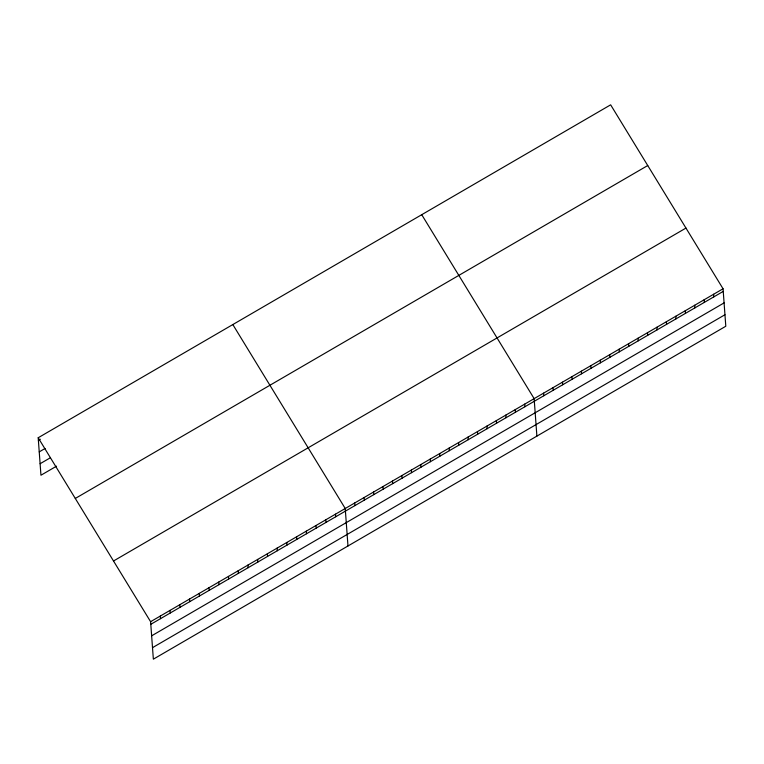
<?xml version="1.0" encoding="UTF-8"?>
<svg xmlns="http://www.w3.org/2000/svg" width="764" height="764" viewBox="0 0 764 764"><rect width="100%" height="100%" fill="white"/><g stroke="black" fill="none" stroke-linecap="round" stroke-linejoin="round"><path stroke-width="1.15" d="M38.2 437.753L610.646 104.83L723.05 288.773L725.8 326.247L153.354 659.17L150.603 621.695L38.2 437.753L40.95 475.227L56.526 466.174M38.391 440.379L40.339 439.243M39.241 451.877L45.076 448.478M40.11 463.729L49.841 458.066M75.292 498.453L647.738 165.53M113.511 560.996L685.957 228.073M150.603 621.695L723.05 288.773M150.794 624.312L723.241 291.39M151.644 635.82L724.081 302.897M152.513 647.662L724.96 314.739M421.738 214.703L534.141 398.636L536.891 436.11M232.829 324.566L345.232 508.499L347.983 545.974M713.605 294.264L713.796 296.89M704.16 299.765L704.351 302.382M694.715 305.256L694.906 307.873M685.27 310.747L685.461 313.364M675.825 316.239L676.016 318.855M666.38 321.73L666.571 324.356M656.935 327.231L657.126 329.847M647.49 332.722L647.681 335.339M638.045 338.213L638.236 340.83M628.591 343.704L628.791 346.321M619.146 349.196L619.346 351.822M609.701 354.697L609.901 357.313M600.256 360.188L600.456 362.804M590.811 365.679L591.002 368.296M581.366 371.17L581.557 373.787M571.921 376.671L572.112 379.288M562.476 382.162L562.667 384.779M553.031 387.654L553.222 390.27M543.586 393.145L543.777 395.762M524.696 404.137L524.887 406.754M515.251 409.628L515.442 412.245M505.806 415.119L505.997 417.736M496.361 420.611L496.552 423.227M486.916 426.102L487.107 428.728M477.471 431.603L477.662 434.219M468.026 437.094L468.217 439.711M458.581 442.585L458.772 445.202M449.137 448.076L449.327 450.693M439.692 453.568L439.883 456.194M430.247 459.068L430.438 461.685M420.802 464.56L420.993 467.176M411.357 470.051L411.548 472.668M401.912 475.542L402.103 478.159M392.457 481.033L392.658 483.66M383.012 486.534L383.213 489.151M373.567 492.026L373.768 494.642M364.122 497.517L364.323 500.134M354.677 503.008L354.868 505.625M335.501 514.162L335.692 516.779M325.77 519.826L325.961 522.442M316.038 525.479L316.229 528.105M306.307 531.142L306.498 533.759M296.575 536.806L296.766 539.422M286.844 542.459L287.035 545.076M277.112 548.122L277.303 550.739M267.381 553.785L267.572 556.402M257.649 559.439L257.84 562.056M247.918 565.102L248.109 567.719M238.187 570.756L238.378 573.382M228.455 576.419L228.646 579.036M218.724 582.082L218.915 584.699M208.992 587.736L209.183 590.362M199.261 593.399L199.452 596.015M189.529 599.062L189.72 601.679M179.798 604.716L179.989 607.332M170.066 610.379L170.257 612.995M160.335 616.042L160.526 618.659"/></g></svg>
